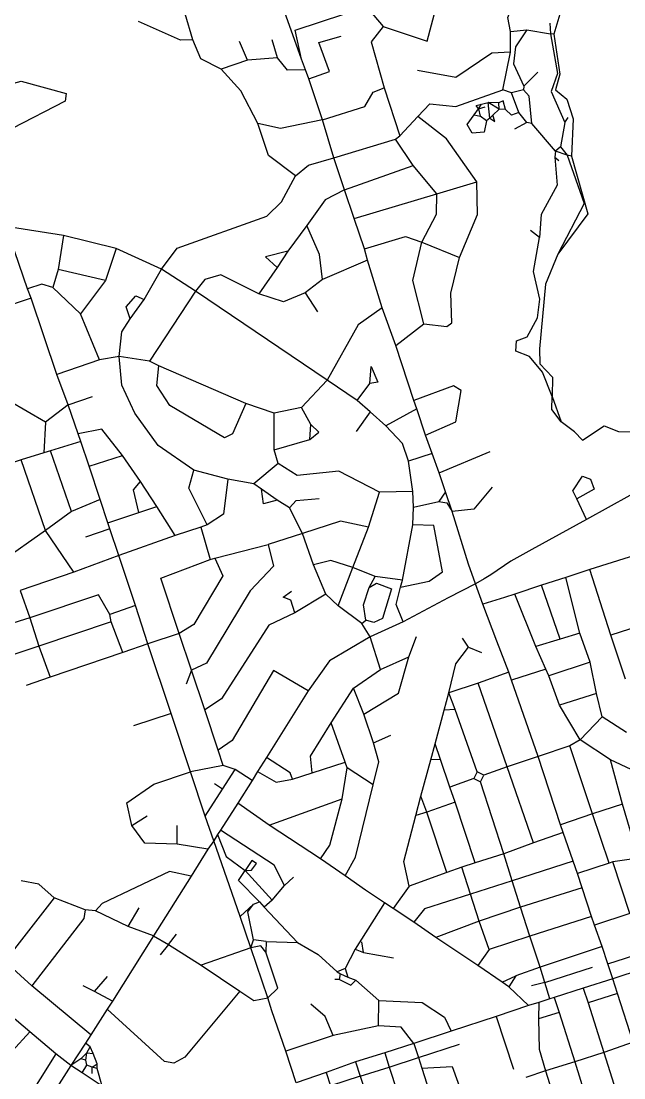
# Model space of a CAD drawing. Header units: metres. Extents: x 609554 to 651406, y 4826501 to 4857446.
# Drawn here: x 618246 to 620089, y 4833481 to 4836714 of the extents above; entities that cross this region are included whole.
import ezdxf

# ---------------------------------------------------------------- set-up
doc = ezdxf.new("R2010")
doc.units = ezdxf.units.M

msp = doc.modelspace()

# ---------------------------------------------------------------- linework, layer by layer
at = {"layer": 'ROADS'}
for points in [[(619352.8, 4836697.4), (619488, 4836652.9), (619514.4, 4836752.9), (619432.6, 4836771.9), (619317.1, 4836908.3), (619252.8, 4836921.1), (619243.7, 4836906.4), (619285.3, 4836779.2), (619352.8, 4836697.4)], [(619742.9, 4836681.9), (619734.7, 4836725.4), (619779.2, 4836842)], [(619103.3, 4836597.2), (619036.2, 4836787.6)], [(619902.4, 4836766.4), (619875.7, 4836674.2)], [(618771.4, 4836656.4), (618748, 4836736.1)], [(619103.3, 4836597.2), (619084.2, 4836686.5), (619235.5, 4836736.7)], [(618771.4, 4836656.4), (618733.4, 4836656.2), (618605, 4836713.3)], [(619352.8, 4836697.4), (619316.2, 4836650.3), (619356.2, 4836509.5)], [(619862.6, 4836707.8), (619864.8, 4836675)], [(619126.1, 4836537.8), (619188.6, 4836559.9), (619156.9, 4836648.9), (619225.1, 4836667.8)], [(619742.9, 4836681.9), (619792.5, 4836687.4)], [(619743, 4836619.5), (619742.9, 4836681.9)], [(619792.5, 4836687.4), (619757.9, 4836635.4), (619751.7, 4836583.4), (619783.4, 4836514.9)], [(619792.5, 4836687.4), (619864.8, 4836675)], [(619875.7, 4836674.2), (619864.8, 4836675)], [(619864.8, 4836675), (619886.5, 4836553.6), (619866.9, 4836498.8), (619908.9, 4836403.6)], [(619875.7, 4836674.2), (619894, 4836551.8), (619880.6, 4836503.4), (619915.1, 4836475.2), (619934.1, 4836415.3), (619929.1, 4836301)], [(618857.7, 4836566.6), (618795.1, 4836598.3), (618771.4, 4836656.4)], [(618938.7, 4836594.6), (618913.7, 4836652)], [(619029.5, 4836601.7), (619014.2, 4836657)], [(618938.7, 4836594.6), (618857.7, 4836566.6)], [(619029.5, 4836601.7), (618938.7, 4836594.6)], [(619115.4, 4836564.6), (619061, 4836563.5), (619029.5, 4836601.7)], [(619115.4, 4836564.6), (619103.3, 4836597.2)], [(619743, 4836619.5), (619685.1, 4836616.4), (619575.6, 4836542), (619458, 4836563.3)], [(619719, 4836503.8), (619743, 4836619.5)], [(618969.4, 4836400.5), (618917.4, 4836500.3), (618857.7, 4836566.6)], [(619126.1, 4836537.8), (619115.4, 4836564.6)], [(618174.3, 4836511.4), (618245.6, 4836529.8), (618383.8, 4836492.7), (618380.5, 4836469), (618218.5, 4836385.6)], [(619167.5, 4836411.6), (619126.1, 4836537.8)], [(619783.4, 4836514.9), (619826.8, 4836557.4)], [(619167.5, 4836411.6), (619297.2, 4836452.9), (619323, 4836496.4), (619356.2, 4836509.5)], [(619356.2, 4836509.5), (619404.6, 4836362.8)], [(619459.1, 4836422.3), (619496.3, 4836461), (619575.1, 4836452.9), (619719, 4836503.8)], [(619746.1, 4836494.3), (619719, 4836503.8)], [(619782.1, 4836504.3), (619746.1, 4836494.3)], [(619783.4, 4836514.9), (619782.1, 4836504.3)], [(619807.9, 4836400.4), (619799.9, 4836484.3), (619782.1, 4836504.3)], [(619654.2, 4836460.4), (619674.1, 4836464.8)], [(619707.9, 4836444.5), (619674.1, 4836464.8)], [(619706.9, 4836463.6), (619674.1, 4836464.8)], [(619679.7, 4836417.1), (619674.1, 4836464.8)], [(619727.4, 4836444), (619720.6, 4836469.7), (619706.9, 4836463.6)], [(619707.9, 4836444.5), (619706.9, 4836463.6)], [(619768.4, 4836434.4), (619746.1, 4836494.3)], [(619631.9, 4836427.4), (619645.1, 4836445.6)], [(619645.1, 4836445.6), (619637.3, 4836455.6), (619654.2, 4836460.4)], [(619645.1, 4836445.6), (619654.2, 4836460.4)], [(619645.1, 4836445.6), (619665, 4836451.4)], [(619645.1, 4836445.6), (619650.3, 4836423)], [(619707.9, 4836444.5), (619688.4, 4836426.6)], [(619727.4, 4836444), (619707.9, 4836444.5)], [(619768.4, 4836434.4), (619745.7, 4836426.5), (619727.4, 4836444)], [(619792.2, 4836404.1), (619768.4, 4836434.4)], [(619167.5, 4836411.6), (619039, 4836385.3), (618969.4, 4836400.5)], [(619085.3, 4836241.1), (619002.1, 4836302.8), (618969.4, 4836400.5)], [(619202.4, 4836296.2), (619167.5, 4836411.6)], [(619404.6, 4836362.8), (619459.1, 4836422.3)], [(619640.1, 4836222.6), (619546.5, 4836353.9), (619459.1, 4836422.3)], [(619668.9, 4836409), (619662.5, 4836373.8), (619625, 4836370.7), (619610.3, 4836397.6), (619631.9, 4836427.4)], [(619631.9, 4836427.4), (619650.3, 4836423)], [(619668.9, 4836409), (619650.3, 4836423)], [(619679.7, 4836417.1), (619668.9, 4836409)], [(619688.4, 4836426.6), (619679.7, 4836417.1)], [(619679.7, 4836417.1), (619694.7, 4836406.6), (619688.4, 4836426.6)], [(619792.2, 4836404.1), (619755.1, 4836383.8)], [(619807.9, 4836400.4), (619792.2, 4836404.1)], [(619880, 4836315.9), (619807.9, 4836400.4)], [(619908.9, 4836403.6), (619896.1, 4836329.1)], [(619908.9, 4836403.6), (619919, 4836418.7)], [(619202.4, 4836296.2), (619391, 4836353.1)], [(619391, 4836353.1), (619404.6, 4836362.8)], [(619444.7, 4836272.1), (619391, 4836353.1)], [(619880, 4836315.9), (619878.4, 4836298.1)], [(619896.1, 4836329.1), (619880, 4836315.9)], [(619916.3, 4836303.5), (619880, 4836315.9)], [(619916.3, 4836303.5), (619967.7, 4836155.8), (619887.5, 4836000.8)], [(619896.1, 4836329.1), (619916.3, 4836303.5)], [(619929.1, 4836301), (619916.3, 4836303.5)], [(619085.3, 4836241.1), (619124.6, 4836273.2), (619202.4, 4836296.2)], [(619235.2, 4836197.9), (619202.4, 4836296.2)], [(619235.2, 4836197.9), (619444.7, 4836272.1)], [(619517.3, 4836185.9), (619444.7, 4836272.1)], [(619878.4, 4836298.1), (619885.2, 4836212.3), (619837, 4836122.3), (619831.7, 4836051.5)], [(619878.4, 4836298.1), (619890.2, 4836287.1)], [(619929.1, 4836301), (619979, 4836124.1), (619887.5, 4836000.8)], [(618674.7, 4835955.4), (618723.2, 4836019.2), (618997.8, 4836117.2), (619042.6, 4836161.5), (619085.3, 4836241.1)], [(619517.3, 4836185.9), (619640.1, 4836222.6)], [(619587.2, 4835990.7), (619642, 4836122.1), (619640.1, 4836222.6)], [(619235.2, 4836197.9), (619175.5, 4836167.7), (619119.6, 4836088.3)], [(619264.7, 4836109.8), (619235.2, 4836197.9)], [(619264.7, 4836109.8), (619517.3, 4836185.9)], [(619471.6, 4836038), (619515.9, 4836123.8), (619517.3, 4836185.9)], [(619295.9, 4836016.9), (619264.7, 4836109.8)], [(618265.6, 4835895.3), (618200, 4836086.1)], [(618375.8, 4836058.3), (618200, 4836086.1)], [(619119.6, 4836088.3), (619061.2, 4836009.8)], [(619167.8, 4835923.2), (619158.9, 4836000.2), (619119.6, 4836088.3)], [(618375.8, 4836058.3), (618359.6, 4835954.5)], [(618536.7, 4836018.7), (618375.8, 4836058.3)], [(619295.9, 4836016.9), (619421.7, 4836054.6), (619471.6, 4836038)], [(619869.9, 4835565.1), (619840.4, 4835639.7), (619800.6, 4835687.8), (619759.4, 4835703.8), (619761.4, 4835736), (619794.1, 4835748.4), (619825.7, 4835805.8), (619832.3, 4835863.2), (619812.9, 4835947.7), (619831.7, 4836051.5)], [(619831.7, 4836051.5), (619804.1, 4836073.3)], [(618536.7, 4836018.7), (618504, 4835920.3)], [(618674.7, 4835955.4), (618536.7, 4836018.7)], [(619305.5, 4835982.5), (619295.9, 4836016.9)], [(619477.3, 4835788.1), (619444, 4835920), (619471.6, 4836038)], [(619471.6, 4836038), (619587.2, 4835990.7)], [(619061.2, 4836009.8), (618992.9, 4835992.5), (619028.6, 4835960.6)], [(619061.2, 4836009.8), (619028.6, 4835960.6)], [(619305.5, 4835982.5), (619167.8, 4835923.2)], [(619350.4, 4835836.8), (619305.5, 4835982.5)], [(619477.3, 4835788.1), (619548.2, 4835779.5), (619563.3, 4835790.5), (619560.3, 4835881.9), (619587.2, 4835990.7)], [(619887.5, 4836000.8), (619849.7, 4835909.1), (619831.8, 4835711.1), (619832.9, 4835665.2), (619871.1, 4835624.8), (619869.9, 4835565.1)], [(618359.6, 4835954.5), (618343.2, 4835899)], [(618504, 4835920.3), (618359.6, 4835954.5)], [(618622.4, 4835862), (618674.7, 4835955.4)], [(618778.8, 4835887.9), (618674.7, 4835955.4)], [(619028.6, 4835960.6), (618972.9, 4835879.8)], [(618504, 4835920.3), (618427.1, 4835818.6)], [(618972.9, 4835879.8), (618856.4, 4835938.1), (618807.3, 4835923.5), (618778.8, 4835887.9)], [(619167.8, 4835923.2), (619115, 4835882.7)], [(618343.2, 4835899), (618309, 4835909.4), (618265.6, 4835895.3)], [(618276.1, 4835866.5), (618265.6, 4835895.3)], [(618427.1, 4835818.6), (618343.2, 4835899)], [(618778.8, 4835887.9), (618638.4, 4835673.5)], [(619182.2, 4835615), (618778.8, 4835887.9)], [(619115, 4835882.7), (619048.8, 4835855.1), (618972.9, 4835879.8)], [(619115, 4835882.7), (619152.8, 4835824.5)], [(618276.1, 4835866.5), (618178.5, 4835833.9)], [(618355.1, 4835633.3), (618276.1, 4835866.5)], [(618578.9, 4835803.1), (618567.2, 4835840.3), (618596.4, 4835873.9), (618622.4, 4835862)], [(618578.9, 4835803.1), (618622.4, 4835862)], [(618485.6, 4835677.2), (618427.1, 4835818.6)], [(619350.4, 4835836.8), (619276.7, 4835785.2), (619182.2, 4835615)], [(619391.7, 4835721.6), (619350.4, 4835836.8)], [(618545.8, 4835688.1), (618553.8, 4835763.4), (618578.9, 4835803.1)], [(619391.7, 4835721.6), (619477.3, 4835788.1)], [(619447.4, 4835553.1), (619391.7, 4835721.6)], [(618545.8, 4835688.1), (618485.6, 4835677.2)], [(618638.4, 4835673.5), (618545.8, 4835688.1)], [(618774, 4835340.2), (618664.9, 4835416), (618593.7, 4835514.5), (618554.1, 4835600.1), (618545.8, 4835688.1)], [(618485.6, 4835677.2), (618355.1, 4835633.3)], [(618667, 4835659.2), (618638.4, 4835673.5)], [(618933.4, 4835543.6), (618892.6, 4835451.3), (618867.8, 4835439.2), (618700.7, 4835537.7), (618661.2, 4835599.1), (618667, 4835659.2)], [(618933.4, 4835543.6), (618667, 4835659.2)], [(619312, 4835605.6), (619316.8, 4835656.8), (619336.6, 4835609), (619312, 4835605.6)], [(618389.2, 4835539.7), (618355.1, 4835633.3)], [(619182.2, 4835615), (619103.7, 4835532.1)], [(619274, 4835553), (619182.2, 4835615)], [(619274, 4835553), (619312, 4835605.6)], [(619483.2, 4835447.2), (619575.6, 4835488.4), (619591.7, 4835583.7), (619568.3, 4835598.3), (619447.4, 4835553.1)], [(618389.2, 4835539.7), (618463.8, 4835565.8)], [(619897.5, 4835488), (619869.4, 4835525.6), (619869.9, 4835565.1)], [(619869.9, 4835565.1), (619897.5, 4835488)], [(619938.9, 4835457.3), (619963.2, 4835431.8), (620029, 4835476.2), (620073, 4835458.2), (620136.1, 4835457.8), (620309.8, 4835541), (620432.7, 4835566.6), (620516.8, 4835522.1)], [(618319.9, 4835487.1), (618208.6, 4835552.2)], [(618389.2, 4835539.7), (618319.9, 4835487.1)], [(618420.3, 4835450.9), (618389.2, 4835539.7)], [(619019.3, 4835515), (618933.4, 4835543.6)], [(619103.7, 4835532.1), (619019.3, 4835515)], [(619132.4, 4835479.9), (619103.7, 4835532.1)], [(619313.1, 4835518.9), (619274, 4835553)], [(619456.3, 4835527.7), (619361.1, 4835476.1)], [(619456.3, 4835527.7), (619447.4, 4835553.1)], [(619483.2, 4835447.2), (619456.3, 4835527.7)], [(619020.2, 4835402.6), (619019.3, 4835515)], [(619313.1, 4835518.9), (619270.4, 4835458.9)], [(619361.1, 4835476.1), (619313.1, 4835518.9)], [(618319.9, 4835487.1), (618315, 4835392.9)], [(618556.1, 4835385.1), (618493, 4835465.9), (618420.3, 4835450.9)], [(619129.4, 4835434.3), (619156.7, 4835456.3), (619132.4, 4835479.9)], [(619129.4, 4835434.3), (619132.4, 4835479.9)], [(619430.7, 4835367.2), (619412, 4835421.3), (619361.1, 4835476.1)], [(619938.9, 4835457.3), (619897.5, 4835488)], [(618428.6, 4835427.7), (618420.3, 4835450.9)], [(619020.2, 4835402.6), (619129.4, 4835434.3)], [(619503.6, 4835391), (619483.2, 4835447.2)], [(618336, 4835399.1), (618315, 4835392.9)], [(618428.6, 4835427.7), (618336, 4835399.1)], [(618399.5, 4835213.3), (618336, 4835399.1)], [(618454, 4835351.9), (618428.6, 4835427.7)], [(619032.5, 4835360.6), (619020.2, 4835402.6)], [(619524.9, 4835332.4), (619680.6, 4835397)], [(618246.1, 4835371.8), (618158.3, 4835343.1)], [(618315, 4835392.9), (618246.1, 4835371.8)], [(618320.7, 4835155.3), (618246.1, 4835371.8)], [(618454, 4835351.9), (618556.1, 4835385.1)], [(618610.7, 4835305.7), (618556.1, 4835385.1)], [(619503.6, 4835391), (619430.7, 4835367.2)], [(619444.2, 4835275.2), (619430.7, 4835367.2)], [(619524.9, 4835332.4), (619503.6, 4835391)], [(618487.8, 4835250.4), (618454, 4835351.9)], [(618815, 4835172.5), (618759.1, 4835285.3), (618774, 4835340.2)], [(618877.6, 4835312.2), (618774, 4835340.2)], [(619032.5, 4835360.6), (618957.9, 4835298.1)], [(619342, 4835272.8), (619217.3, 4835337.5), (619090.2, 4835323.8), (619032.5, 4835360.6)], [(619544.3, 4835274.1), (619524.9, 4835332.4)], [(618605.8, 4835210.7), (618589.5, 4835280.2), (618610.7, 4835305.7)], [(618660.7, 4835229.2), (618610.7, 4835305.7)], [(618877.6, 4835312.2), (618864.5, 4835205.6), (618815, 4835172.5)], [(618957.9, 4835298.1), (618877.6, 4835312.2)], [(619945.6, 4835252.4), (619933.4, 4835277), (619963.4, 4835321.7), (619987.8, 4835312.8), (619998.8, 4835281.8), (619945.6, 4835252.4)], [(618981.1, 4835281.6), (618957.9, 4835298.1)], [(619029.3, 4835248.1), (618981.1, 4835281.6)], [(619029.3, 4835248.1), (618987.3, 4835237.4), (618981.1, 4835281.6)], [(619308, 4835165.9), (619342, 4835272.8)], [(619444.2, 4835275.2), (619342, 4835272.8)], [(619446.5, 4835227.3), (619444.2, 4835275.2)], [(619544.3, 4835274.1), (619523.1, 4835244.2)], [(619564.7, 4835213.5), (619544.3, 4835274.1)], [(619687.1, 4835287.9), (619630.7, 4835220.4), (619564.7, 4835213.5)], [(618487.8, 4835250.4), (618399.5, 4835213.3)], [(618510.6, 4835178.9), (618487.8, 4835250.4)], [(619066.8, 4835225.2), (619029.3, 4835248.1)], [(619066.8, 4835225.2), (619086.8, 4835246.9), (619157.9, 4835253.8)], [(619446.5, 4835227.3), (619523.1, 4835244.2)], [(619523.1, 4835244.2), (619548, 4835239.9), (619564.7, 4835213.5)], [(619975.6, 4835189.4), (619945.6, 4835252.4)], [(620107.6, 4835262.8), (619975.6, 4835189.4)], [(618399.5, 4835213.3), (618320.7, 4835155.3)], [(618510.6, 4835178.9), (618605.8, 4835210.7)], [(618605.8, 4835210.7), (618660.7, 4835229.2)], [(618716.9, 4835139.7), (618660.7, 4835229.2)], [(619106.2, 4835146.3), (619066.8, 4835225.2)], [(619443.7, 4835173.3), (619446.5, 4835227.3)], [(619614.7, 4835052.4), (619564.7, 4835213.5)], [(618517.6, 4835161), (618510.6, 4835178.9)], [(618815, 4835172.5), (618795.7, 4835166.1)], [(619308, 4835165.9), (619222.6, 4835183.8), (619106.2, 4835146.3)], [(619406.7, 4834982), (619493.6, 4835000), (619534.8, 4835029.4), (619507.7, 4835171.2), (619443.7, 4835173.3)], [(619412, 4835003.6), (619443.7, 4835173.3)], [(619975.6, 4835189.4), (619808.4, 4835097.7)], [(618320.7, 4835155.3), (618185.1, 4835060)], [(618406.7, 4835028.4), (618320.7, 4835155.3)], [(618517.6, 4835161), (618443, 4835134.9)], [(618544.8, 4835078.7), (618517.6, 4835161)], [(618716.9, 4835139.7), (618544.8, 4835078.7)], [(618795.7, 4835166.1), (618716.9, 4835139.7)], [(618795.7, 4835166.1), (618824.2, 4835066.6)], [(619106.2, 4835146.3), (619001.2, 4835112.9)], [(619139.8, 4835050.4), (619106.2, 4835146.3)], [(619260.7, 4835042.8), (619308, 4835165.9)], [(619001.2, 4835112.9), (619017.9, 4835046.2), (618946.1, 4834970.8), (618812.4, 4834750), (618767.1, 4834728.5)], [(618838.6, 4835071), (619001.2, 4835112.9)], [(618544.8, 4835078.7), (618406.7, 4835028.4)], [(618596.1, 4834925.6), (618544.8, 4835078.7)], [(619808.4, 4835097.7), (619744.1, 4835061.7)], [(620157.9, 4835090.5), (619985.3, 4835036.4)], [(618728.9, 4834839.9), (618672.7, 4835009.6), (618824.2, 4835066.6)], [(618838.6, 4835071), (618862.3, 4835016.7), (618773.7, 4834867.8), (618728.9, 4834839.9)], [(618824.2, 4835066.6), (618838.6, 4835071)], [(619260.7, 4835042.8), (619193.4, 4835064), (619139.8, 4835050.4)], [(619177.7, 4834960.8), (619139.8, 4835050.4)], [(619215.7, 4834924.7), (619260.7, 4835042.8)], [(619328.7, 4835014.4), (619260.7, 4835042.8)], [(619635.2, 4834992.1), (619614.7, 4835052.4)], [(619744.1, 4835061.7), (619682.6, 4835020.2)], [(618406.7, 4835028.4), (618242.6, 4834972.4)], [(619310.8, 4834980.7), (619328.7, 4835014.4)], [(619412, 4835003.6), (619328.7, 4835014.4)], [(619682.6, 4835020.2), (619662.6, 4835007.4)], [(619911.7, 4835011.5), (619837.8, 4834987.9)], [(619985.3, 4835036.4), (619911.7, 4835011.5)], [(619954.9, 4834841.4), (619911.7, 4835011.5)], [(620049.8, 4834835.7), (619985.3, 4835036.4)], [(619299.8, 4834881.2), (619293.2, 4834928.2), (619310.8, 4834980.7)], [(619310.8, 4834980.7), (619332.8, 4834994.1), (619379, 4834977.1), (619351.4, 4834886.3), (619324.9, 4834873.6), (619299.8, 4834881.2)], [(619414.3, 4834876.4), (619392.9, 4834928.6), (619406.7, 4834982)], [(619406.7, 4834982), (619412, 4835003.6)], [(619635.2, 4834992.1), (619552.1, 4834949.4)], [(619662.6, 4835007.4), (619635.2, 4834992.1)], [(619658, 4834929.8), (619635.2, 4834992.1)], [(619837.8, 4834987.9), (619755.8, 4834960.3)], [(619894.4, 4834823.2), (619837.8, 4834987.9)], [(618242.6, 4834972.4), (618272.9, 4834888.7)], [(618517.3, 4834898.3), (618482.2, 4834958.3), (618272.9, 4834888.7)], [(619083.2, 4834903.6), (619071, 4834942.5), (619047.6, 4834951.3), (619073, 4834970)], [(619177.7, 4834960.8), (619083.2, 4834903.6)], [(619215.7, 4834924.7), (619177.7, 4834960.8)], [(619552.1, 4834949.4), (619414.3, 4834876.4)], [(619724.2, 4834950.3), (619658, 4834929.8)], [(619755.8, 4834960.3), (619724.2, 4834950.3)], [(619820.5, 4834800.2), (619755.8, 4834960.3)], [(618596.1, 4834925.6), (618517.3, 4834898.3)], [(618633.5, 4834808.7), (618596.1, 4834925.6)], [(619288.1, 4834871.1), (619215.7, 4834924.7)], [(619700.7, 4834817.2), (619658, 4834929.8)], [(618272.9, 4834888.7), (618134.8, 4834845.9), (618153.7, 4834792.3)], [(618272.9, 4834888.7), (618299.8, 4834801.3)], [(618521.6, 4834875.7), (618517.3, 4834898.3)], [(619083.2, 4834903.6), (619004, 4834865.9), (618858.4, 4834640), (618807.8, 4834606.6)], [(619288.1, 4834871.1), (619299.8, 4834881.2)], [(620218.1, 4834889.2), (620049.8, 4834835.7)], [(618521.6, 4834875.7), (618299.8, 4834801.3)], [(618556.6, 4834782), (618521.6, 4834875.7)], [(619313.6, 4834830.1), (619288.1, 4834871.1)], [(619414.3, 4834876.4), (619313.6, 4834830.1)], [(618728.9, 4834839.9), (618633.5, 4834808.7)], [(618767.1, 4834728.5), (618728.9, 4834839.9)], [(619313.6, 4834830.1), (619189, 4834757), (619124.3, 4834665.1)], [(619345.4, 4834730.3), (619313.6, 4834830.1)], [(619432, 4834768.7), (619455.1, 4834831.2)], [(619613.9, 4834799), (619595.8, 4834825.7)], [(619737.8, 4834722), (619700.7, 4834817.2)], [(619894.4, 4834823.2), (619820.5, 4834800.2)], [(619954.9, 4834841.4), (619894.4, 4834823.2)], [(619985.9, 4834753), (619954.9, 4834841.4)], [(620094, 4834700.3), (620049.8, 4834835.7)], [(618299.8, 4834801.3), (618204.7, 4834770.1)], [(618299.8, 4834801.3), (618334.4, 4834706.4)], [(618633.5, 4834808.7), (618556.6, 4834782)], [(618705.1, 4834595.2), (618633.5, 4834808.7)], [(619553.6, 4834659.1), (619575.4, 4834747.6), (619613.9, 4834799)], [(619613.9, 4834799), (619654, 4834781.8)], [(619850.4, 4834730.8), (619820.5, 4834800.2)], [(618556.6, 4834782), (618334.4, 4834706.4)], [(619293.6, 4834593.9), (619400.6, 4834658), (619432, 4834768.7)], [(619345.4, 4834730.3), (619432, 4834768.7)], [(619985.9, 4834753), (619860, 4834711.1)], [(620005.8, 4834656.6), (619985.9, 4834753)], [(618767.1, 4834728.5), (618750.6, 4834684.9)], [(618807.8, 4834606.6), (618767.1, 4834728.5)], [(619124.3, 4834665.1), (619017.9, 4834726.9), (618891.4, 4834512.7), (618848.7, 4834483.9)], [(619262.8, 4834673.3), (619345.4, 4834730.3)], [(619737.8, 4834722), (619644.3, 4834688.7)], [(619745.8, 4834698), (619737.8, 4834722)], [(619850.4, 4834730.8), (619745.8, 4834698)], [(619860, 4834711.1), (619850.4, 4834730.8)], [(618334.4, 4834706.4), (618260.8, 4834681.5)], [(619644.3, 4834688.7), (619553.6, 4834659.1)], [(619732.5, 4834432.5), (619644.3, 4834688.7)], [(619827.1, 4834464), (619745.8, 4834698)], [(619892.1, 4834621.4), (619860, 4834711.1)], [(619124.3, 4834665.1), (618995.9, 4834461.3)], [(619193.7, 4834567), (619262.8, 4834673.3)], [(619293.6, 4834593.9), (619262.8, 4834673.3)], [(619539.3, 4834605.7), (619553.6, 4834659.1)], [(619573.1, 4834607.4), (619553.6, 4834659.1)], [(620005.8, 4834656.6), (619892.1, 4834621.4)], [(620023.3, 4834585.4), (620005.8, 4834656.6)], [(619956.3, 4834514.6), (619892.1, 4834621.4)], [(618705.1, 4834595.2), (618589.7, 4834558.2)], [(618764.4, 4834417.1), (618705.1, 4834595.2)], [(618848.7, 4834483.9), (618807.8, 4834606.6)], [(619323.7, 4834505.8), (619293.6, 4834593.9)], [(619512, 4834502.4), (619539.3, 4834605.7)], [(619573.1, 4834607.4), (619539.3, 4834605.7)], [(619640.6, 4834416.7), (619573.1, 4834607.4)], [(619136.3, 4834414.1), (619131.2, 4834464.8), (619193.7, 4834567)], [(619236.9, 4834446.6), (619193.7, 4834567)], [(620023.3, 4834585.4), (619956.3, 4834514.6)], [(620097.2, 4834537.3), (620023.3, 4834585.4)], [(619323.7, 4834505.8), (619376.8, 4834529.6)], [(619323.1, 4834377.1), (619339.7, 4834448), (619323.7, 4834505.8)], [(619498.6, 4834454), (619512, 4834502.4)], [(619528.4, 4834454.8), (619512, 4834502.4)], [(619924.1, 4834496.7), (619827.1, 4834464)], [(619956.3, 4834514.6), (619924.1, 4834496.7)], [(619993.8, 4834288.2), (619924.1, 4834496.7)], [(620048.7, 4834453.9), (619956.3, 4834514.6)], [(618863.7, 4834436.4), (618848.7, 4834483.9)], [(618995.9, 4834461.3), (618969, 4834418.5)], [(619076.3, 4834395.1), (619068.9, 4834414.5), (618995.9, 4834461.3)], [(619827.1, 4834464), (619732.5, 4834432.5)], [(619895.9, 4834255.4), (619827.1, 4834464)], [(618863.7, 4834436.4), (618764.4, 4834417.1)], [(618900.5, 4834424.4), (618863.7, 4834436.4)], [(619136.3, 4834414.1), (619236.9, 4834446.6)], [(619227.4, 4834334.6), (619243, 4834429.7)], [(619243, 4834429.7), (619236.9, 4834446.6)], [(619323.1, 4834377.1), (619243, 4834429.7)], [(619468, 4834342.6), (619498.6, 4834454)], [(619528.4, 4834454.8), (619498.6, 4834454)], [(619557.1, 4834370.6), (619528.4, 4834454.8)], [(619732.5, 4834432.5), (619661.1, 4834406.9)], [(619813.2, 4834199.7), (619732.5, 4834432.5)], [(620084.8, 4834318.3), (620048.7, 4834453.9)], [(620159.5, 4834402), (620048.7, 4834453.9)], [(618584, 4834252.9), (618568.9, 4834322.3), (618651.8, 4834379.8), (618764.4, 4834417.1)], [(618809, 4834281.5), (618764.4, 4834417.1)], [(618862.1, 4834364.5), (618900.5, 4834424.4)], [(618952.2, 4834390.6), (618900.5, 4834424.4)], [(618969, 4834418.5), (618952.2, 4834390.6)], [(618969, 4834418.5), (619025.8, 4834385.9), (619076.3, 4834395.1)], [(619076.3, 4834395.1), (619136.3, 4834414.1)], [(619630.9, 4834396.3), (619557.1, 4834370.6)], [(619640.6, 4834416.7), (619630.9, 4834396.3)], [(619630.9, 4834396.3), (619651, 4834386.3)], [(619661.1, 4834406.9), (619640.6, 4834416.7)], [(619651, 4834386.3), (619661.1, 4834406.9)], [(618809, 4834281.5), (618862.1, 4834364.5)], [(618862.1, 4834364.5), (618836.8, 4834379.9)], [(618952.2, 4834390.6), (618908.2, 4834321.2)], [(619236.9, 4834099), (619268.3, 4834156.1), (619323.1, 4834377.1)], [(619573.4, 4834324.3), (619557.1, 4834370.6)], [(619722.4, 4834166.5), (619651, 4834386.3)], [(619004.8, 4834254), (619227.4, 4834334.6)], [(619161.7, 4834150.9), (619190, 4834192.9), (619227.4, 4834334.6)], [(619453.5, 4834283.1), (619468, 4834342.6)], [(619486.9, 4834293.7), (619468, 4834342.6)], [(618908.2, 4834321.2), (618855.5, 4834238.7)], [(619004.8, 4834254), (618908.2, 4834321.2)], [(619573.4, 4834324.3), (619486.9, 4834293.7)], [(619634.6, 4834138.9), (619573.4, 4834324.3)], [(620084.8, 4834318.3), (619993.8, 4834288.2)], [(620134.1, 4834152.6), (620084.8, 4834318.3)], [(618584, 4834252.9), (618631.2, 4834282)], [(618835, 4834206.5), (618809, 4834281.5)], [(619432.4, 4834067.6), (619416, 4834142.7), (619453.5, 4834283.1)], [(619486.9, 4834293.7), (619453.5, 4834283.1)], [(619547.6, 4834109.1), (619486.9, 4834293.7)], [(619993.8, 4834288.2), (619895.9, 4834255.4)], [(620044.2, 4834138.1), (619993.8, 4834288.2)], [(618723, 4834196.2), (618623.7, 4834199.1), (618584, 4834252.9)], [(618723, 4834196.2), (618723.4, 4834253)], [(618855.5, 4834238.7), (618846.9, 4834225.1)], [(619051.3, 4834069.4), (619020.1, 4834131.2), (618855.5, 4834238.7)], [(619161.7, 4834150.9), (619004.8, 4834254)], [(619904.3, 4834231.1), (619895.9, 4834255.4)], [(618835, 4834206.5), (618817.4, 4834180.1)], [(618846.9, 4834225.1), (618835, 4834206.5)], [(618915.8, 4833974), (618835, 4834206.5)], [(618846.9, 4834225.1), (618873.3, 4834158), (618930.7, 4834115.7)], [(619904.3, 4834231.1), (619813.2, 4834199.7)], [(619934, 4834144.2), (619904.3, 4834231.1)], [(618817.4, 4834180.1), (618723, 4834196.2)], [(618817.4, 4834180.1), (618766.1, 4834097.5)], [(619813.2, 4834199.7), (619722.4, 4834166.5)], [(618930.7, 4834115.7), (618950.7, 4834116.2), (618965.4, 4834136.6), (618951.6, 4834146.1), (618930.7, 4834115.7)], [(619236.9, 4834099), (619161.7, 4834150.9)], [(619634.6, 4834138.9), (619593.9, 4834125.2)], [(619722.4, 4834166.5), (619634.6, 4834138.9)], [(619747.3, 4834083.5), (619722.4, 4834166.5)], [(619934, 4834144.2), (619747.3, 4834083.5)], [(619947.2, 4834105.9), (619934, 4834144.2)], [(620044.2, 4834138.1), (619947.2, 4834105.9)], [(620055.6, 4834141.3), (620044.2, 4834138.1)], [(620134.1, 4834152.6), (620055.6, 4834141.3)], [(620107.9, 4833983.5), (620055.6, 4834141.3)], [(618766.1, 4834097.5), (618700.1, 4834111.9), (618493.8, 4834014.3), (618473.2, 4833991.5)], [(618974.6, 4834019.4), (618910.9, 4834085), (618930.7, 4834115.7)], [(618930.7, 4834115.7), (619014.2, 4834024.8)], [(619547.6, 4834109.1), (619432.4, 4834067.6)], [(619593.9, 4834125.2), (619547.6, 4834109.1)], [(619620.2, 4834043.3), (619593.9, 4834125.2)], [(619962, 4834062.4), (619947.2, 4834105.9)], [(618346.6, 4834031.1), (618300.1, 4834073.5), (618245.7, 4834084.1)], [(618766.1, 4834097.5), (618650.5, 4833915.4)], [(619051.3, 4834069.4), (619078.6, 4834094.6)], [(619299.6, 4834055.3), (619236.9, 4834099)], [(619747.3, 4834083.5), (619620.2, 4834043.3)], [(619773, 4834002.7), (619747.3, 4834083.5)], [(619014.2, 4834024.8), (619051.3, 4834069.4)], [(619356.9, 4834016.6), (619299.6, 4834055.3)], [(619432.4, 4834067.6), (619383.6, 4833998.6)], [(619620.2, 4834043.3), (619479.4, 4833997.7), (619446.8, 4833957.2)], [(619646.6, 4833960.2), (619620.2, 4834043.3)], [(619962, 4834062.4), (619773, 4834002.7)], [(619990.3, 4833974.9), (619962, 4834062.4)], [(618346.6, 4834031.1), (618204.2, 4833847.9)], [(618441.2, 4833994.9), (618346.6, 4834031.1)], [(618915.8, 4833974), (618956.9, 4834012.3)], [(618956.1, 4833902.8), (618939.3, 4833988.8), (618956.9, 4834012.3)], [(618956.9, 4834012.3), (618974.6, 4834019.4)], [(618974.6, 4834019.4), (618988.9, 4834002.8)], [(619014.2, 4834024.8), (618988.9, 4834002.8)], [(619356.9, 4834016.6), (619267.7, 4833874.7)], [(619383.6, 4833998.6), (619356.9, 4834016.6)], [(618441.2, 4833994.9), (618437.6, 4833968.8), (618278.9, 4833762.1)], [(618473.2, 4833991.5), (618441.2, 4833994.9)], [(618573, 4833944.1), (618473.2, 4833991.5)], [(618573, 4833944.1), (618607.3, 4834000.8)], [(618948.2, 4833878.2), (618915.8, 4833974)], [(618988.9, 4834002.8), (619090.8, 4833894.7)], [(619446.8, 4833957.2), (619383.6, 4833998.6)], [(619773, 4834002.7), (619646.6, 4833960.2)], [(619801.6, 4833914.7), (619773, 4834002.7)], [(619990.3, 4833974.9), (619801.6, 4833914.7)], [(619999.4, 4833947.8), (619990.3, 4833974.9)], [(620107.9, 4833983.5), (619999.4, 4833947.8)], [(618650.5, 4833915.4), (618573, 4833944.1)], [(619514.3, 4833910.6), (619446.8, 4833957.2)], [(619646.6, 4833960.2), (619514.3, 4833910.6)], [(619677.6, 4833873.4), (619646.6, 4833960.2)], [(620022.8, 4833882.2), (619999.4, 4833947.8)], [(618650.5, 4833915.4), (618525, 4833715.4)], [(618650.5, 4833915.4), (618696.8, 4833889.2)], [(618696.8, 4833889.2), (618721.1, 4833920.6)], [(619642.7, 4833824.3), (619514.3, 4833910.6)], [(619801.6, 4833914.7), (619677.6, 4833873.4)], [(619833.2, 4833819.4), (619801.6, 4833914.7)], [(618696.8, 4833889.2), (618670.9, 4833857.3)], [(618696.8, 4833889.2), (618796.1, 4833825.7)], [(618948.2, 4833878.2), (618796.1, 4833825.7)], [(618948.2, 4833878.2), (618956.1, 4833902.8)], [(618994.5, 4833865.4), (618978.9, 4833884.8), (618948.2, 4833878.2)], [(619000.1, 4833726.1), (618948.2, 4833878.2)], [(618995.6, 4833897.5), (618956.1, 4833902.8)], [(618995.6, 4833897.5), (618994.5, 4833865.4)], [(618995.6, 4833897.5), (619090.8, 4833894.7)], [(619090.8, 4833894.7), (619154.4, 4833858.1)], [(619293.5, 4833863.9), (619288.3, 4833896.9)], [(620022.8, 4833882.2), (619833.2, 4833819.4)], [(620040.4, 4833829.4), (620022.8, 4833882.2)], [(619000.1, 4833726.1), (619030.9, 4833754.8), (618994.5, 4833865.4)], [(619154.4, 4833858.1), (619212.4, 4833805.6)], [(619267.7, 4833874.7), (619236.6, 4833815)], [(619267.7, 4833874.7), (619293.5, 4833863.9)], [(619293.5, 4833863.9), (619384.8, 4833848.2)], [(619677.6, 4833873.4), (619642.7, 4833824.3)], [(620040.4, 4833829.4), (620148, 4833864.3)], [(618278.9, 4833762.1), (618209.4, 4833825.6)], [(618796.1, 4833825.7), (618914.9, 4833746)], [(619236.6, 4833815), (619212.4, 4833805.6)], [(619236.6, 4833815), (619245.6, 4833788.6)], [(619716.9, 4833773.1), (619642.7, 4833824.3)], [(619833.2, 4833819.4), (619759.4, 4833793.2)], [(619847.9, 4833772.4), (619833.2, 4833819.4)], [(619847.9, 4833772.4), (619994, 4833819.4)], [(620055.4, 4833784), (620040.4, 4833829.4)], [(620145.6, 4833813.5), (620055.4, 4833784)], [(618469.8, 4833745.4), (618509.8, 4833790.6)], [(619220.1, 4833781.3), (619205.5, 4833782.1)], [(619212.4, 4833805.6), (619222.5, 4833799.2)], [(619220.1, 4833781.3), (619222.5, 4833799.2)], [(619220.1, 4833781.3), (619254.1, 4833764.7), (619269.2, 4833779.3)], [(619222.5, 4833799.2), (619245.6, 4833788.6)], [(619245.6, 4833788.6), (619269.2, 4833779.3)], [(619716.9, 4833773.1), (619759.4, 4833793.2)], [(619759.4, 4833793.2), (619737.7, 4833759.4)], [(620055.4, 4833784), (619965.4, 4833755.2)], [(620069.9, 4833738.9), (620055.4, 4833784)], [(618459.2, 4833612), (618278.9, 4833762.1)], [(618469.8, 4833745.4), (618435.9, 4833762.7)], [(619269.2, 4833779.3), (619340, 4833717.3)], [(619737.7, 4833759.4), (619716.9, 4833773.1)], [(619798, 4833702.5), (619737.7, 4833759.4)], [(619847.9, 4833772.4), (619806.6, 4833762)], [(619863.4, 4833722.8), (619847.9, 4833772.4)], [(619965.4, 4833755.2), (619876.2, 4833726.5)], [(619965.4, 4833755.2), (619979.9, 4833710.1)], [(618525, 4833715.4), (618469.8, 4833745.4)], [(618914.9, 4833746), (618746.5, 4833544), (618712.6, 4833525.4), (618684.5, 4833531.3), (618508.9, 4833691)], [(618525, 4833715.4), (618508.9, 4833691)], [(618914.9, 4833746), (618958.1, 4833717.7), (619000.1, 4833726.1)], [(619013, 4833686.3), (619000.1, 4833726.1)], [(619339.1, 4833639.9), (619340, 4833717.3)], [(619340, 4833717.3), (619472.2, 4833711.1), (619540.6, 4833666.8), (619561.5, 4833623.5)], [(619863.4, 4833722.8), (619829.5, 4833711.7)], [(619876.2, 4833726.5), (619863.4, 4833722.8)], [(619876.2, 4833726.5), (619891.3, 4833680.6)], [(620069.9, 4833738.9), (619979.9, 4833710.1)], [(620117.9, 4833589.7), (620069.9, 4833738.9)], [(618272.2, 4833621.9), (618169.4, 4833708.1)], [(618508.9, 4833691), (618459.2, 4833612)], [(619055.5, 4833562.8), (619013, 4833686.3)], [(619200.5, 4833610.1), (619175.3, 4833668.2), (619131.7, 4833706.5)], [(619798, 4833702.5), (619699.1, 4833668.5)], [(619829.5, 4833711.7), (619798, 4833702.5)], [(619829.5, 4833711.7), (619828.4, 4833661.3)], [(619979.9, 4833710.1), (620028.5, 4833558.3)], [(619699.1, 4833668.5), (619561.5, 4833623.5)], [(619699.1, 4833668.5), (619751.8, 4833507.3)], [(619891.3, 4833680.6), (619828.4, 4833661.3)], [(619828.4, 4833661.3), (619830, 4833568.8), (619849.8, 4833501.9)], [(619891.3, 4833680.6), (619939.5, 4833529.6)], [(618272.2, 4833621.9), (618217.9, 4833562.9), (618118.3, 4833526.7)], [(618352.2, 4833554.1), (618272.2, 4833621.9)], [(619339.1, 4833639.9), (619200.5, 4833610.1)], [(619447.2, 4833585.6), (619407.9, 4833636.1), (619339.1, 4833639.9)], [(619561.5, 4833623.5), (619447.2, 4833585.6)], [(618442.6, 4833587.1), (618398.3, 4833518.3)], [(618459.2, 4833612), (618442.6, 4833587.1)], [(618456.8, 4833575.8), (618442.6, 4833587.1)], [(619200.5, 4833610.1), (619055.5, 4833562.8)], [(620117.9, 4833589.7), (620028.5, 4833558.3)], [(618352.2, 4833554.1), (618212.9, 4833333), (618186.9, 4833321.7)], [(618398.3, 4833518.3), (618352.2, 4833554.1)], [(618447.3, 4833557.7), (618428.6, 4833538.5)], [(618443.3, 4833535.1), (618447.3, 4833557.7)], [(618447.3, 4833557.7), (618456.8, 4833575.8)], [(618447.3, 4833557.7), (618466, 4833554.9)], [(618466, 4833554.9), (618456.8, 4833575.8)], [(618477.9, 4833524.1), (618466, 4833554.9)], [(619086.9, 4833465.2), (619055.5, 4833562.8)], [(619357.9, 4833557.3), (619269, 4833529.3)], [(619447.2, 4833585.6), (619357.9, 4833557.3)], [(619357.9, 4833557.3), (619371.6, 4833513.9)], [(619447.2, 4833585.6), (619460.9, 4833543.1)], [(619460.9, 4833543.1), (619586.7, 4833583.4)], [(620028.5, 4833558.3), (619939.5, 4833529.6)], [(620028.5, 4833558.3), (620076.9, 4833403)], [(618428.6, 4833538.5), (618398.3, 4833518.3)], [(618443.3, 4833535.1), (618428.6, 4833538.5)], [(618446.5, 4833519.9), (618443.3, 4833535.1)], [(618462.8, 4833513.4), (618477.9, 4833524.1)], [(618478.5, 4833509.6), (618477.9, 4833524.1)], [(619269, 4833529.3), (619178.4, 4833497.5)], [(619269, 4833529.3), (619283.3, 4833485.6)], [(619371.6, 4833513.9), (619460.9, 4833543.1)], [(619460.9, 4833543.1), (619471.1, 4833510.6)], [(619939.5, 4833529.6), (619849.8, 4833501.9)], [(619939.5, 4833529.6), (619987.3, 4833374.3)], [(618398.3, 4833518.3), (618319.5, 4833394.8)], [(618432.2, 4833495.7), (618398.3, 4833518.3)], [(618432.2, 4833495.7), (618446.5, 4833519.9)], [(618493.4, 4833455.2), (618432.2, 4833495.7)], [(618462.8, 4833513.4), (618446.5, 4833519.9)], [(618478.5, 4833509.6), (618462.8, 4833513.4)], [(618462.9, 4833494.6), (618462.8, 4833513.4)], [(618493.4, 4833455.2), (618478.5, 4833509.6)], [(619178.4, 4833497.5), (619086.9, 4833465.2)], [(619178.4, 4833497.5), (619192.3, 4833456)], [(619283.3, 4833485.6), (619371.6, 4833513.9)], [(619371.6, 4833513.9), (619421.6, 4833361.6)], [(619471.1, 4833510.6), (619564.7, 4833515.6), (619599.3, 4833419.8)], [(619471.1, 4833510.6), (619509.5, 4833392.2)], [(619849.8, 4833501.9), (619789.4, 4833481.8)], [(619849.8, 4833501.9), (619899.9, 4833344.2)], [(619283.3, 4833485.6), (619192.3, 4833456)], [(619283.3, 4833485.6), (619333.2, 4833333.3)]]:
    msp.add_lwpolyline(points, dxfattribs=at)

doc.saveas('drawing.dxf')
